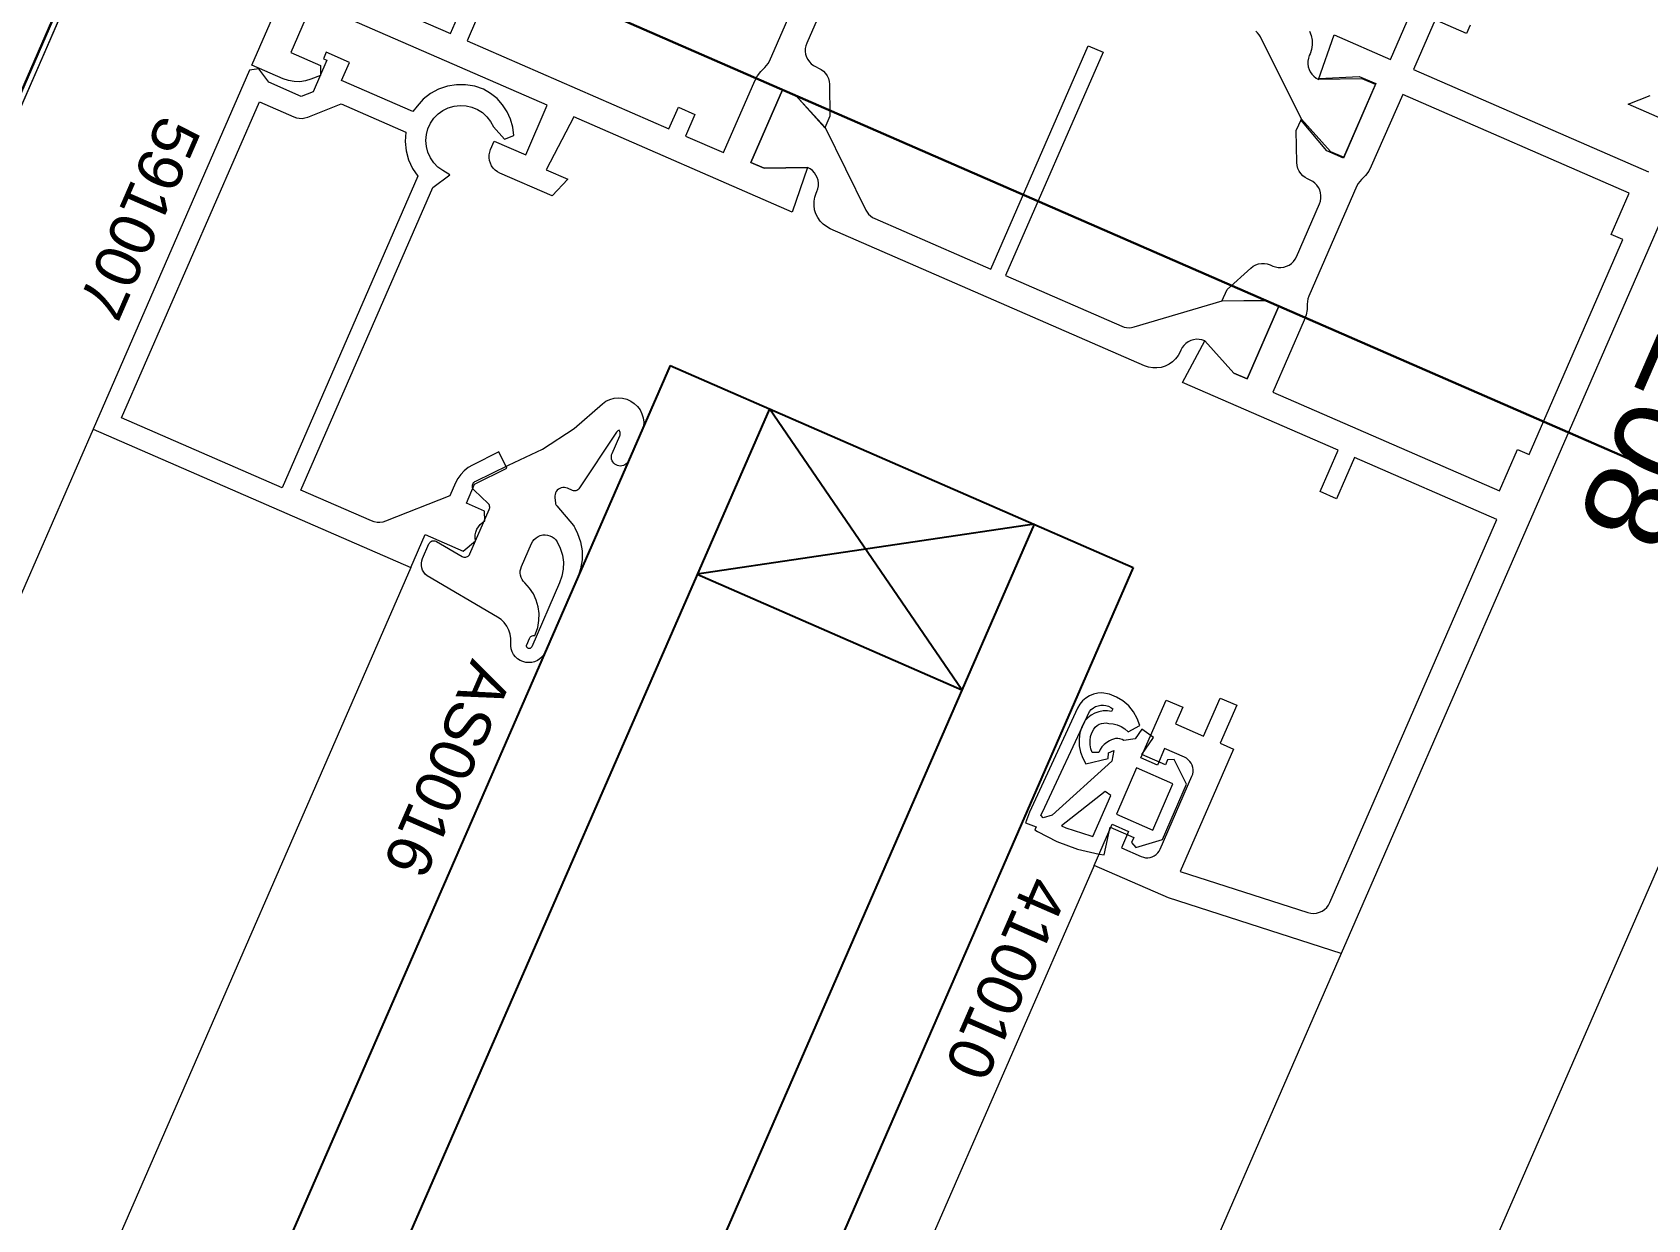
# Model space of a CAD drawing. Header units: millimetres. Extents: x -37281 to 954596, y -59787 to 956680.
# Drawn here: x 6369.4 to 6458.9, y -12982.7 to -12916.9 of the extents above; entities that cross this region are included whole.
import ezdxf

# ---------------------------------------------------------------- set-up
doc = ezdxf.new("R2010")
doc.units = ezdxf.units.MM
doc.header["$MEASUREMENT"] = 0
doc.linetypes.add('Dot & Dashed', pattern=[670.277762, 352.777767, -176.388884, 0, -141.111112])
for name, color, linetype, lineweight in [('0_Pen_No__2', 8, 'Continuous', 15), ('0_Pen_No__5', 7, 'Continuous', 25), ('0_Pen_No__7', 7, 'Continuous', 35), ('0_Pen_No__9', 7, 'Continuous', 13), ('New_A-20-M_Roof_Pen_No__93', 8, 'Continuous', 13), ('New_A-25-M_Curtain_Wall_Pen_No__90', 8, 'Continuous', 20), ('New_A-25-M_Wall_Ext_Pen_No__87', 8, 'Continuous', 20)]:
    doc.layers.add(name, color=color, linetype=linetype, lineweight=lineweight)
for name, color, linetype in [('New_A-20-M_Roof', 7, 'Continuous'), ('New_A-25-M_Curtain_Wall', 7, 'Continuous'), ('New_A-25-M_Wall_Ext', 7, 'Continuous'), ('New_ArchiCAD Windows', 7, 'Continuous')]:
    doc.layers.add(name, color=color, linetype=linetype)
doc.layers.add('New_A-25-M_Curtain_Wall_Pen_No__69', color=7, linetype='Continuous', lineweight=20, true_color=0x606060)
doc.layers.add('New_ArchiCAD Windows_Pen_No__23', color=7, linetype='Continuous', lineweight=30, true_color=0x2a2a2a)
doc.styles.add('GENERATED_STYLE_3', font='')
doc.styles.get('GENERATED_STYLE_3').set_extended_font_data('Arial')

# ---------------------------------------------------------------- blocks, each defined once
blk = doc.blocks.new('Wall_2_3', base_point=(10092.596, -4631.295))
at = {"layer": 'New_A-25-M_Wall_Ext_Pen_No__87', "linetype": 'Continuous', "flags": 128}
for points in [[(10000.932, -4591.325), (2142.474, -22613.267)], [(2234.138, -22653.237), (10092.596, -4631.295)]]:
    blk.add_lwpolyline(points, dxfattribs=at)
blk = doc.blocks.new('Wall_4_3', base_point=(9982.587, -4632.604))
at = {"layer": 'New_A-25-M_Wall_Ext_Pen_No__87', "linetype": 'Continuous', "flags": 128}
blk.add_lwpolyline([(4871.77, -16353.328), (9982.587, -4632.604)], dxfattribs=at)
blk = doc.blocks.new('Triple Window 19[15]_3')
at = {"layer": 'New_ArchiCAD Windows_Pen_No__23', "linetype": 'Continuous'}
for p, q in [((6375.551, -12904.682), (6350.569, -12961.972)), ((6549.713, -12980.625), (6375.551, -12904.682))]:
    blk.add_line(p, q, dxfattribs=at)
blk = doc.blocks.new('Wall_139_3', base_point=(10165.916, -4712.544))
at = {"layer": 'New_ArchiCAD Windows', "color": 251, "linetype": 'Continuous', "lineweight": 20, "true_color": 0x606060}
blk.add_blockref('Triple Window 19[15]_3', (0, 0), dxfattribs=at)
blk = doc.blocks.new('Morph_1_3')
at = {"layer": 'New_A-20-M_Roof_Pen_No__93', "linetype": 'Continuous', "flags": 128}
blk.add_lwpolyline([(2064.531, -22792.012), (10012.822, -4564.059)], dxfattribs=at)
blk = doc.blocks.new('Beam_4_3', base_point=(10000.932, -4591.325))
at = {"layer": 'New_A-25-M_Curtain_Wall_Pen_No__69', "linetype": 'Dot & Dashed'}
blk.add_line((10000.932, -4591.325), (2142.472, -22613.266), dxfattribs=at)
at = {"layer": 'New_A-25-M_Curtain_Wall_Pen_No__90', "linetype": 'Continuous'}
blk.add_line((10000.932, -4591.325), (2142.472, -22613.266), dxfattribs=at)

msp = doc.modelspace()

# ---------------------------------------------------------------- linework, layer by layer
at = {"layer": '0_Pen_No__2', "linetype": 'Continuous', "flags": 128}
for points in [[(6473.489, -12895.568), (6441.912, -12967.983), (6432.346, -12964.903), (6428.221, -12963.104)], [(6384.515, -12916.227), (6383.716, -12918.06), (6385.366, -12918.78), (6385.355, -12919.334), (6384.826, -12919.542), (6384.526, -12919.633), (6384.215, -12919.677), (6383.901, -12919.671), (6383.592, -12919.616), (6383.296, -12919.514), (6381.558, -12918.756), (6390.751, -12897.673)], [(6394.009, -12916.221), (6393.489, -12917.413), (6404.672, -12922.289), (6405.192, -12921.098), (6406.108, -12921.497), (6405.589, -12922.689), (6407.697, -12923.608), (6409.436, -12919.621), (6409.578, -12919.351), (6409.759, -12919.105), (6409.975, -12918.889), (6410.08, -12918.783), (6410.168, -12918.663), (6410.238, -12918.532), (6412.901, -12912.425)], [(6385.698, -12914.015), (6392.572, -12917.013), (6393.092, -12915.821)], [(6428.221, -12963.104), (6429.221, -12960.812), (6430.137, -12961.212), (6429.737, -12962.129), (6430.837, -12962.608), (6430.956, -12962.649), (6431.08, -12962.671), (6431.205, -12962.674), (6431.33, -12962.656), (6431.45, -12962.62), (6431.562, -12962.565), (6431.665, -12962.493), (6431.756, -12962.406), (6431.831, -12962.306), (6431.891, -12962.195), (6433.649, -12958.162), (6433.69, -12958.043), (6433.712, -12957.919), (6433.714, -12957.794), (6433.697, -12957.669), (6433.661, -12957.549), (6433.606, -12957.436), (6433.534, -12957.334), (6433.447, -12957.243), (6433.346, -12957.167), (6433.236, -12957.108), (6432.136, -12956.629), (6431.736, -12957.545), (6430.819, -12957.146), (6432.218, -12953.937), (6433.135, -12954.337), (6432.735, -12955.254), (6434.294, -12955.933), (6435.213, -12953.825), (6436.129, -12954.225), (6435.21, -12956.333), (6435.943, -12956.653), (6432.989, -12963.429), (6440.067, -12965.708), (6440.226, -12965.745), (6440.389, -12965.756), (6440.552, -12965.74), (6440.71, -12965.698), (6440.858, -12965.631), (6440.994, -12965.54), (6441.114, -12965.429), (6441.213, -12965.3), (6441.29, -12965.156), (6450.546, -12943.929), (6442.663, -12940.492), (6441.664, -12942.783), (6440.747, -12942.384), (6441.747, -12940.092), (6433.13, -12936.335), (6434.353, -12934.031), (6435.97, -12935.827), (6436.703, -12936.147), (6438.462, -12932.114), (6437.728, -12931.794), (6435.312, -12931.831), (6435.592, -12931.19), (6436.909, -12930.004), (6437.039, -12929.905), (6437.183, -12929.828), (6437.338, -12929.776), (6437.499, -12929.75), (6437.663, -12929.75), (6437.824, -12929.777), (6437.978, -12929.83), (6438.121, -12929.893), (6438.269, -12929.944), (6438.424, -12929.971), (6438.581, -12929.974), (6438.736, -12929.952), (6438.886, -12929.907), (6439.027, -12929.838), (6439.156, -12929.748), (6439.269, -12929.639), (6439.364, -12929.514), (6439.437, -12929.376), (6440.717, -12926.442), (6440.768, -12926.294), (6440.795, -12926.14), (6440.798, -12925.983), (6440.776, -12925.827), (6440.731, -12925.677), (6440.662, -12925.536), (6440.572, -12925.407), (6440.463, -12925.294), (6440.338, -12925.2), (6440.2, -12925.126), (6440.056, -12925.064), (6439.913, -12924.986), (6439.783, -12924.887), (6439.672, -12924.767), (6439.581, -12924.632), (6439.514, -12924.483), (6439.472, -12924.325), (6439.456, -12924.162), (6439.429, -12922.39), (6439.709, -12921.748), (6441.326, -12923.544), (6442.059, -12923.864), (6443.818, -12919.831), (6443.084, -12919.511), (6440.668, -12919.548), (6441.524, -12917.085), (6444.641, -12918.444), (6446.439, -12914.319)], [(6413.584, -12914.611), (6412.305, -12917.544), (6412.254, -12917.693), (6412.226, -12917.847), (6412.223, -12918.004), (6412.245, -12918.16), (6412.291, -12918.31), (6412.359, -12918.451), (6412.449, -12918.579), (6412.558, -12918.692), (6412.683, -12918.787), (6412.822, -12918.861), (6412.965, -12918.923), (6413.109, -12919), (6413.238, -12919.1), (6413.349, -12919.219), (6413.44, -12919.355), (6413.507, -12919.504), (6413.549, -12919.662), (6413.565, -12919.824), (6413.592, -12921.597), (6413.313, -12922.239), (6411.696, -12920.443), (6410.962, -12920.123), (6409.204, -12924.156), (6409.937, -12924.476), (6412.353, -12924.438), (6411.497, -12926.902), (6399.398, -12921.626), (6397.876, -12924.562), (6399.074, -12925.084), (6398.194, -12926.01), (6395.307, -12924.751), (6395.169, -12924.677), (6395.044, -12924.583), (6394.935, -12924.47), (6394.845, -12924.341), (6394.776, -12924.2), (6394.731, -12924.05), (6394.709, -12923.895), (6394.712, -12923.738), (6394.739, -12923.583), (6394.79, -12923.435), (6394.99, -12922.977), (6396.732, -12923.736), (6397.931, -12920.986), (6385.831, -12915.71)], [(6449.064, -12916.555), (6448.865, -12917.013), (6447.123, -12916.254), (6445.924, -12919.004)], [(6440.159, -12916.873), (6440.255, -12917.116), (6440.307, -12917.373), (6440.313, -12917.634), (6440.274, -12917.892), (6440.191, -12918.14), (6440.151, -12918.232), (6440.1, -12918.38), (6440.072, -12918.535), (6440.07, -12918.692), (6440.091, -12918.847), (6440.137, -12918.997), (6440.206, -12919.138), (6440.295, -12919.267), (6440.404, -12919.38), (6440.53, -12919.475), (6440.668, -12919.548), (6440.688, -12919.503), (6442.921, -12919.385), (6443.838, -12919.785), (6442.039, -12923.91), (6441.122, -12923.51), (6439.689, -12921.794), (6439.709, -12921.748), (6437.446, -12917.199), (6437.376, -12917.078), (6437.289, -12916.969), (6437.188, -12916.873)], [(6395.555, -12922.865), (6396.08, -12922.652), (6396.023, -12922.197), (6395.897, -12921.756), (6395.705, -12921.339), (6395.452, -12920.956), (6395.144, -12920.617), (6394.788, -12920.328), (6394.391, -12920.097), (6393.908, -12919.932), (6393.405, -12919.849), (6392.895, -12919.849), (6392.392, -12919.934), (6391.909, -12920.099), (6391.46, -12920.341), (6391.057, -12920.654), (6390.711, -12921.029), (6390.472, -12921.334), (6386.529, -12919.614), (6386.969, -12918.606), (6385.685, -12918.046), (6385.525, -12918.413), (6385.709, -12918.493), (6384.949, -12920.235), (6384.291, -12920.493), (6382.5, -12919.712), (6381.954, -12918.972), (6381.438, -12919.031), (6372.764, -12938.922), (6390.364, -12946.596), (6391.163, -12944.763), (6393.272, -12945.682), (6393.959, -12945.115), (6393.937, -12944.953), (6393.941, -12944.79), (6393.972, -12944.63), (6394.029, -12944.476), (6394.11, -12944.334), (6394.213, -12944.207), (6394.335, -12944.099), (6394.473, -12944.012), (6394.454, -12943.471), (6393.446, -12943.031), (6393.905, -12941.977), (6395.693, -12941.088), (6395.247, -12940.193), (6393.786, -12940.92), (6393.545, -12941.061), (6393.327, -12941.235), (6393.135, -12941.437), (6392.972, -12941.664), (6392.843, -12941.911), (6392.529, -12942.631), (6388.966, -12944.031), (6388.814, -12944.077), (6388.656, -12944.098), (6388.497, -12944.095), (6388.341, -12944.066), (6388.191, -12944.012), (6384.272, -12942.303)], [(6445.924, -12919.004), (6458.94, -12924.679)], [(6460.139, -12921.93), (6457.825, -12920.921), (6459.029, -12920.448)], [(6384.272, -12942.303), (6391.585, -12925.532), (6392.524, -12924.838), (6392.141, -12924.606), (6391.872, -12924.41), (6391.64, -12924.17), (6391.453, -12923.895), (6391.315, -12923.591), (6391.23, -12923.269), (6391.202, -12922.937), (6391.231, -12922.605), (6391.316, -12922.282), (6391.455, -12921.979), (6391.643, -12921.704), (6391.875, -12921.465), (6392.145, -12921.269), (6392.444, -12921.122), (6392.764, -12921.028), (6393.095, -12920.99), (6393.428, -12921.008), (6393.753, -12921.084), (6394.06, -12921.213), (6394.341, -12921.393), (6394.587, -12921.618), (6394.791, -12921.881), (6394.947, -12922.176), (6395.555, -12922.865)]]:
    msp.add_lwpolyline(points, dxfattribs=at)
for points in [[(6427.897, -12917.689), (6428.722, -12918.048), (6423.326, -12930.423), (6429.756, -12933.227), (6429.887, -12933.274), (6430.024, -12933.302), (6430.163, -12933.31), (6430.302, -12933.299), (6430.439, -12933.269), (6435.32, -12931.813), (6437.728, -12931.794), (6438.462, -12932.114), (6436.703, -12936.147), (6435.97, -12935.827), (6434.353, -12934.031), (6434.204, -12933.98), (6434.05, -12933.953), (6433.893, -12933.95), (6433.738, -12933.971), (6433.587, -12934.017), (6433.446, -12934.086), (6433.318, -12934.176), (6433.205, -12934.285), (6433.11, -12934.41), (6433.036, -12934.548), (6432.996, -12934.64), (6432.886, -12934.848), (6432.744, -12935.036), (6432.574, -12935.199), (6432.381, -12935.334), (6432.17, -12935.437), (6431.945, -12935.505), (6431.711, -12935.538), (6431.476, -12935.533), (6431.244, -12935.492), (6431.022, -12935.415), (6413.606, -12927.821), (6413.398, -12927.71), (6413.21, -12927.568), (6413.047, -12927.399), (6412.912, -12927.206), (6412.809, -12926.994), (6412.74, -12926.769), (6412.708, -12926.536), (6412.712, -12926.301), (6412.753, -12926.069), (6412.83, -12925.847), (6412.87, -12925.755), (6412.921, -12925.607), (6412.949, -12925.452), (6412.952, -12925.295), (6412.93, -12925.14), (6412.884, -12924.99), (6412.816, -12924.848), (6412.726, -12924.72), (6412.617, -12924.607), (6412.492, -12924.512), (6412.353, -12924.438), (6409.937, -12924.476), (6409.204, -12924.156), (6410.962, -12920.123), (6411.696, -12920.443), (6413.321, -12922.22), (6415.575, -12926.788), (6415.646, -12926.908), (6415.732, -12927.018), (6415.833, -12927.114), (6415.947, -12927.195), (6416.071, -12927.259), (6422.501, -12930.063)], [(6445.324, -12920.379), (6443.586, -12924.366), (6443.443, -12924.636), (6443.262, -12924.882), (6443.046, -12925.098), (6442.941, -12925.204), (6442.853, -12925.324), (6442.783, -12925.455), (6440.121, -12931.562), (6440.071, -12931.702), (6440.044, -12931.849), (6440.038, -12931.998), (6440.026, -12932.303), (6439.969, -12932.603), (6439.868, -12932.891), (6438.13, -12936.878), (6450.688, -12942.354), (6451.687, -12940.063), (6452.329, -12940.342), (6457.525, -12928.426), (6456.883, -12928.146), (6457.882, -12925.855)], [(6383.235, -12942.179), (6374.344, -12938.302), (6381.978, -12920.794), (6383.887, -12921.626), (6384.036, -12921.677), (6384.19, -12921.705), (6384.347, -12921.708), (6384.503, -12921.686), (6384.653, -12921.64), (6386.505, -12920.913), (6390.087, -12922.475), (6390.053, -12922.995), (6390.106, -12923.513), (6390.245, -12924.015), (6390.466, -12924.487), (6390.763, -12924.914)]]:
    msp.add_lwpolyline(points, close=True, dxfattribs=at)
at = {"layer": '0_Pen_No__5', "linetype": 'Continuous'}
for p, q in [((6404.734, -12935.407), (6264.872, -13256.155)), ((6404.734, -12935.407), (6430.4, -12946.599)), ((6410.234, -12937.806), (6270.372, -13258.553)), ((6420.903, -12953.367), (6410.234, -12937.806)), ((6424.9, -12944.201), (6285.038, -13264.948)), ((6424.9, -12944.201), (6406.237, -12946.972)), ((6430.4, -12946.599), (6290.538, -13267.347)), ((6406.237, -12946.972), (6420.903, -12953.367))]:
    msp.add_line(p, q, dxfattribs=at)
at = {"layer": '0_Pen_No__9', "linetype": 'Continuous'}
for p, q in [((6372.764, -12938.922), (6239.298, -13245.003)), ((6390.364, -12946.596), (6256.897, -13252.678)), ((6428.221, -12963.104), (6294.755, -13269.185)), ((6441.912, -12967.983), (6308.046, -13274.981))]:
    msp.add_line(p, q, dxfattribs=at)
at = {"layer": '0_Pen_No__9', "linetype": 'Continuous', "flags": 128}
for points in [[(6391.269, -12947.051), (6391.17, -12946.962), (6391.087, -12946.858), (6391.023, -12946.741), (6390.978, -12946.616), (6390.956, -12946.485), (6390.955, -12946.351), (6390.976, -12946.22), (6391.019, -12946.094), (6391.37, -12945.289), (6391.394, -12945.245), (6391.425, -12945.205), (6391.463, -12945.171), (6391.506, -12945.144), (6391.552, -12945.124), (6391.602, -12945.113), (6391.652, -12945.109), (6391.702, -12945.115), (6391.751, -12945.129), (6391.797, -12945.151), (6393.211, -12945.981), (6393.257, -12946.003), (6393.306, -12946.017), (6393.356, -12946.022), (6393.407, -12946.019), (6393.456, -12946.008), (6393.503, -12945.988), (6393.545, -12945.961), (6393.583, -12945.927), (6393.614, -12945.887), (6393.638, -12945.842), (6394.713, -12943.376), (6394.728, -12943.333), (6394.737, -12943.288), (6394.738, -12943.242), (6394.732, -12943.197), (6394.72, -12943.153), (6394.701, -12943.111), (6394.676, -12943.073), (6394.645, -12943.039), (6393.87, -12942.302), (6393.837, -12942.264), (6393.81, -12942.222), (6393.791, -12942.176), (6393.78, -12942.127), (6393.777, -12942.077), (6393.782, -12942.027), (6393.796, -12941.979), (6393.817, -12941.934), (6393.846, -12941.892), (6393.881, -12941.857), (6393.922, -12941.827), (6393.967, -12941.805), (6395.782, -12940.926), (6397.668, -12940.037), (6399.413, -12938.895), (6400.982, -12937.522), (6401.179, -12937.385), (6401.395, -12937.283), (6401.626, -12937.22), (6401.864, -12937.197), (6402.103, -12937.216), (6402.335, -12937.274), (6402.553, -12937.372), (6402.752, -12937.505), (6402.925, -12937.671), (6403.067, -12937.863), (6403.174, -12938.077), (6403.244, -12938.306), (6403.273, -12938.543), (6403.261, -12938.782), (6402.438, -12940.672), (6402.399, -12940.745), (6402.348, -12940.811), (6402.288, -12940.867), (6402.219, -12940.912), (6402.143, -12940.945), (6402.063, -12940.966), (6401.981, -12940.973), (6401.899, -12940.966), (6401.819, -12940.946), (6401.743, -12940.913), (6401.674, -12940.868), (6401.613, -12940.813), (6401.562, -12940.747), (6401.522, -12940.675), (6401.495, -12940.597), (6401.481, -12940.516), (6401.481, -12940.433), (6401.495, -12940.351), (6401.521, -12940.273), (6401.945, -12939.3), (6401.962, -12939.255), (6401.972, -12939.208), (6401.974, -12939.16), (6401.969, -12939.113), (6401.956, -12939.066), (6401.936, -12939.023), (6401.91, -12938.983), (6401.867, -12939.003), (6401.829, -12939.029), (6401.795, -12939.061), (6401.766, -12939.097), (6399.676, -12942.235), (6399.625, -12942.3), (6399.559, -12942.327), (6399.514, -12942.341), (6399.467, -12942.347), (6399.419, -12942.347), (6399.373, -12942.338), (6399.328, -12942.323), (6399.045, -12942.2), (6398.962, -12942.172), (6398.876, -12942.159), (6398.789, -12942.161), (6398.703, -12942.178), (6398.622, -12942.21), (6398.548, -12942.256), (6398.483, -12942.313), (6398.428, -12942.381), (6398.387, -12942.458), (6398.359, -12942.541), (6398.346, -12942.627), (6398.348, -12942.714), (6398.383, -12943.025), (6398.391, -12943.068), (6398.406, -12943.11), (6398.426, -12943.149), (6398.453, -12943.185), (6399.381, -12944.274), (6399.422, -12944.33), (6399.455, -12944.391), (6399.597, -12944.704), (6399.766, -12945.177), (6399.853, -12945.671), (6399.857, -12946.173), (6399.777, -12946.669), (6399.616, -12947.144), (6397.819, -12951.265), (6397.74, -12951.411), (6397.639, -12951.542), (6397.516, -12951.655), (6397.378, -12951.745), (6397.226, -12951.812), (6397.065, -12951.852), (6396.899, -12951.865), (6396.734, -12951.851), (6396.573, -12951.81), (6396.422, -12951.742), (6396.283, -12951.651), (6396.162, -12951.538), (6396.061, -12951.406), (6395.983, -12951.259), (6395.931, -12951.102), (6395.905, -12950.938), (6395.907, -12950.772), (6395.91, -12950.53), (6395.874, -12950.29), (6395.799, -12950.059), (6395.688, -12949.843), (6395.544, -12949.647), (6395.371, -12949.478), (6395.172, -12949.338)], [(6397.056, -12945.26), (6397.12, -12945.141), (6397.204, -12945.034), (6397.304, -12944.943), (6397.418, -12944.871), (6397.543, -12944.818), (6397.674, -12944.788), (6397.809, -12944.78), (6397.944, -12944.794), (6398.074, -12944.832), (6398.196, -12944.89), (6398.306, -12944.968), (6398.401, -12945.064), (6398.48, -12945.175), (6398.651, -12945.527), (6398.765, -12945.902), (6398.819, -12946.291), (6398.811, -12946.683), (6398.743, -12947.069), (6398.615, -12947.439), (6397.066, -12950.991), (6397.054, -12951.013), (6397.039, -12951.033), (6397.021, -12951.05), (6397, -12951.063), (6396.977, -12951.073), (6396.953, -12951.079), (6396.929, -12951.081), (6396.904, -12951.079), (6396.88, -12951.073), (6396.857, -12951.063), (6396.836, -12951.05), (6396.818, -12951.033), (6396.803, -12951.014), (6396.791, -12950.992), (6396.783, -12950.969), (6396.779, -12950.944), (6396.779, -12950.919), (6396.783, -12950.895), (6396.791, -12950.871), (6396.937, -12950.535), (6396.959, -12950.494), (6396.987, -12950.457), (6397.02, -12950.425), (6397.057, -12950.398), (6397.098, -12950.377), (6397.142, -12950.363), (6397.188, -12950.356), (6397.234, -12950.356), (6397.271, -12950.276), (6397.397, -12949.912), (6397.466, -12949.534), (6397.476, -12949.15), (6397.427, -12948.768), (6397.32, -12948.399), (6397.158, -12948.05), (6396.945, -12947.731), (6396.684, -12947.448), (6396.601, -12947.357), (6396.533, -12947.255), (6396.481, -12947.143), (6396.447, -12947.025), (6396.431, -12946.903), (6396.434, -12946.78), (6396.456, -12946.659), (6396.496, -12946.543)], [(6427.311, -12954.38), (6424.647, -12960.149), (6424.429, -12960.734), (6425.009, -12960.964), (6424.939, -12961.124), (6425.088, -12961.214), (6426.167, -12961.78), (6427.31, -12962.202), (6428.498, -12962.471), (6428.779, -12962.516), (6429.11, -12960.982), (6430.424, -12961.555), (6430.304, -12961.83), (6430.544, -12962.102), (6432.011, -12961.669), (6433.346, -12958.607), (6432.665, -12957.238), (6432.302, -12957.247), (6432.183, -12957.522), (6430.869, -12956.949), (6431.521, -12956.016), (6430.868, -12955.554), (6430.501, -12956.079), (6429.881, -12956.171), (6429.773, -12956.119), (6429.658, -12956.084), (6429.539, -12956.069), (6429.42, -12956.073), (6429.302, -12956.096), (6429.19, -12956.138), (6429.086, -12956.197), (6428.927, -12956.283), (6428.784, -12956.393), (6428.662, -12956.525), (6428.562, -12956.675), (6428.489, -12956.839), (6428.115, -12956.85), (6428.043, -12956.635), (6428.005, -12956.412), (6428.002, -12956.186), (6428.036, -12955.962), (6428.103, -12955.746), (6428.204, -12955.544), (6428.29, -12955.44), (6428.393, -12955.352), (6428.509, -12955.283), (6428.635, -12955.235), (6428.768, -12955.21), (6428.903, -12955.208), (6429.037, -12955.229), (6429.274, -12955.254), (6429.504, -12955.315), (6429.724, -12955.409), (6429.926, -12955.535), (6430.108, -12955.69), (6430.756, -12955.347), (6430.615, -12954.952), (6430.409, -12954.586), (6430.144, -12954.261), (6429.826, -12953.986), (6429.467, -12953.77), (6429.075, -12953.618), (6428.664, -12953.536), (6428.424, -12953.552), (6428.19, -12953.607), (6427.968, -12953.699), (6427.764, -12953.827), (6427.583, -12953.985), (6427.431, -12954.172)], [(6425.364, -12960.158), (6427.976, -12954.573), (6428.073, -12954.465), (6428.186, -12954.373), (6428.313, -12954.302), (6428.449, -12954.251), (6428.592, -12954.223), (6428.738, -12954.219), (6428.882, -12954.238), (6429.021, -12954.28), (6429.152, -12954.344), (6429.271, -12954.428), (6429.196, -12954.581), (6428.962, -12954.543), (6428.724, -12954.544), (6428.49, -12954.584), (6428.266, -12954.661), (6428.057, -12954.774), (6427.87, -12954.92), (6427.708, -12955.094), (6427.55, -12955.416), (6427.445, -12955.759), (6427.397, -12956.114), (6427.407, -12956.473), (6427.475, -12956.826), (6427.598, -12957.162), (6427.774, -12957.475), (6429.011, -12957.172), (6429.031, -12956.858), (6429.319, -12956.732), (6429.204, -12957.321), (6425.902, -12960.311), (6425.403, -12960.464), (6425.282, -12960.324)], [(6429.46, -12960.262), (6431.477, -12961.142), (6432.596, -12958.575), (6430.579, -12957.696)], [(6428.038, -12961.464), (6428.16, -12961.493), (6429.145, -12959.234), (6428.837, -12958.997), (6426.424, -12960.913), (6426.656, -12961.012)]]:
    msp.add_lwpolyline(points, close=True, dxfattribs=at)

# ---------------------------------------------------------------- block references
at = {"layer": 'New_A-20-M_Roof', "linetype": 'Continuous', "lineweight": 0}
msp.add_blockref('Morph_1_3', (0, 0), dxfattribs=at)
at = {"layer": 'New_A-25-M_Curtain_Wall', "color": 8, "lineweight": 20}
msp.add_blockref('Beam_4_3', (10000.932, -4591.325), dxfattribs=at)
at = {"layer": 'New_A-25-M_Wall_Ext', "color": 250, "lineweight": 50, "true_color": 0x2a2a2a}
for name, p in [('Wall_4_3', (9982.587, -4632.604)), ('Wall_139_3', (10165.916, -4712.544)), ('Wall_2_3', (10092.596, -4631.295))]:
    msp.add_blockref(name, p, dxfattribs=at)

# ---------------------------------------------------------------- texts
at = {"layer": '0_Pen_No__7', "linetype": 'Continuous', "attachment_point": 7, "rotation": 246.44041, "style": 'GENERATED_STYLE_3'}
for s, insert, char_height in [('\\A1;{\\fArial|b0|i0|c0|p34;591007}', (6376.467, -12921.393), 2.5), ('\\A1;{\\fArial|b0|i0|c0|p34;FY1208}', (6464.631, -12921.577), 5), ('\\A1;{\\fArial|b0|i0|c0|p34;AS0016}', (6393.741, -12951.581), 2.5), ('\\A1;{\\fArial|b0|i0|c0|p34;410010}', (6424.531, -12963.521), 2.5)]:
    msp.add_mtext(s, dxfattribs=dict(at, insert=insert, char_height=char_height))

doc.saveas('drawing.dxf')
